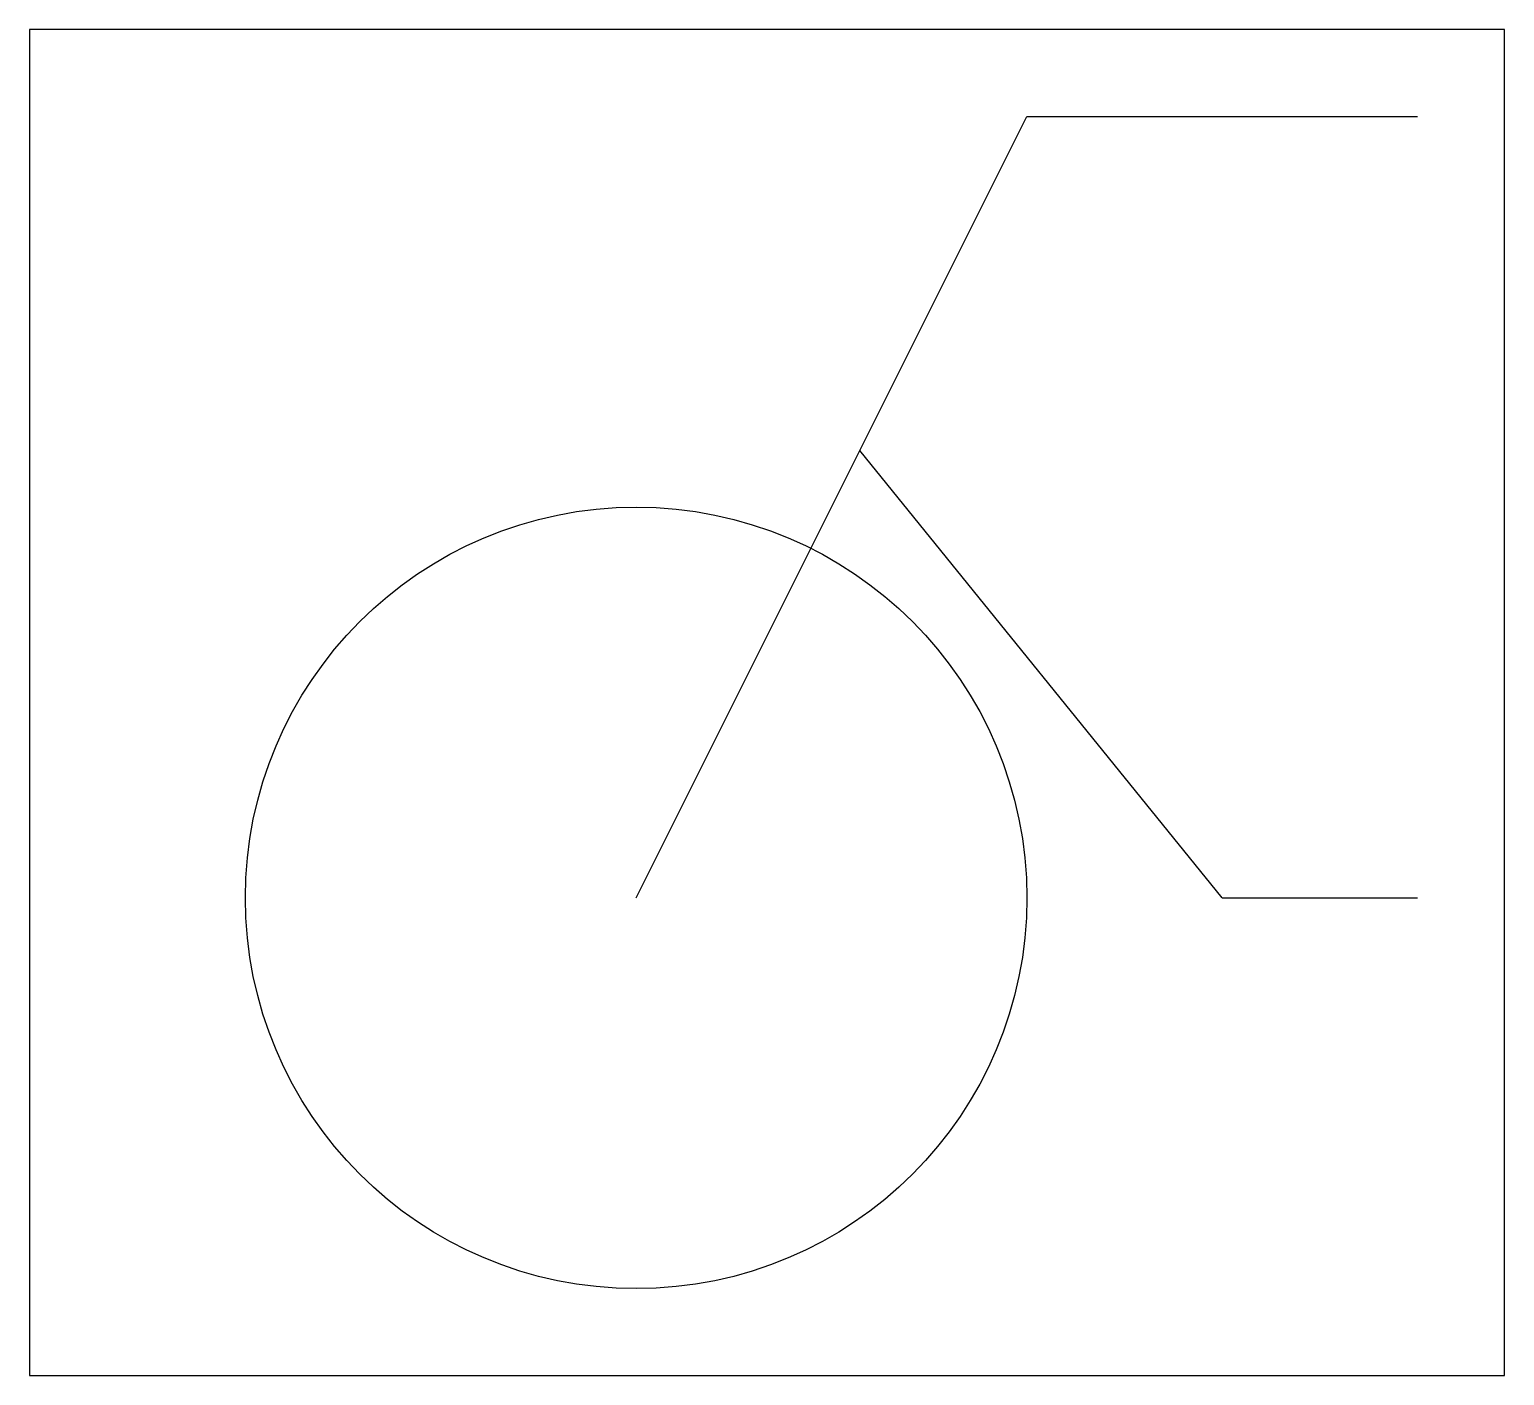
# Model space of a CAD drawing. Header units: metres. Extents: x -1.82 to 1.58, y -1.91 to 1.19.
import ezdxf

# ---------------------------------------------------------------- set-up
doc = ezdxf.new("R2010")
doc.units = ezdxf.units.M

msp = doc.modelspace()

# ---------------------------------------------------------------- linework, layer by layer
msp.add_lwpolyline([(1.5797, 1.19), (-1.8175, 1.19), (-1.8175, -1.91), (1.5797, -1.91)], close=True)
for points in [[(-0.4203, -0.81), (0.4797, 0.99), (1.3797, 0.99)], [(0.9297, -0.81), (0.0949, 0.2204)], [(0.9297, -0.81), (1.3797, -0.81)]]:
    msp.add_lwpolyline(points)
msp.add_circle((-0.4203, -0.81), 0.9)

doc.saveas('drawing.dxf')
